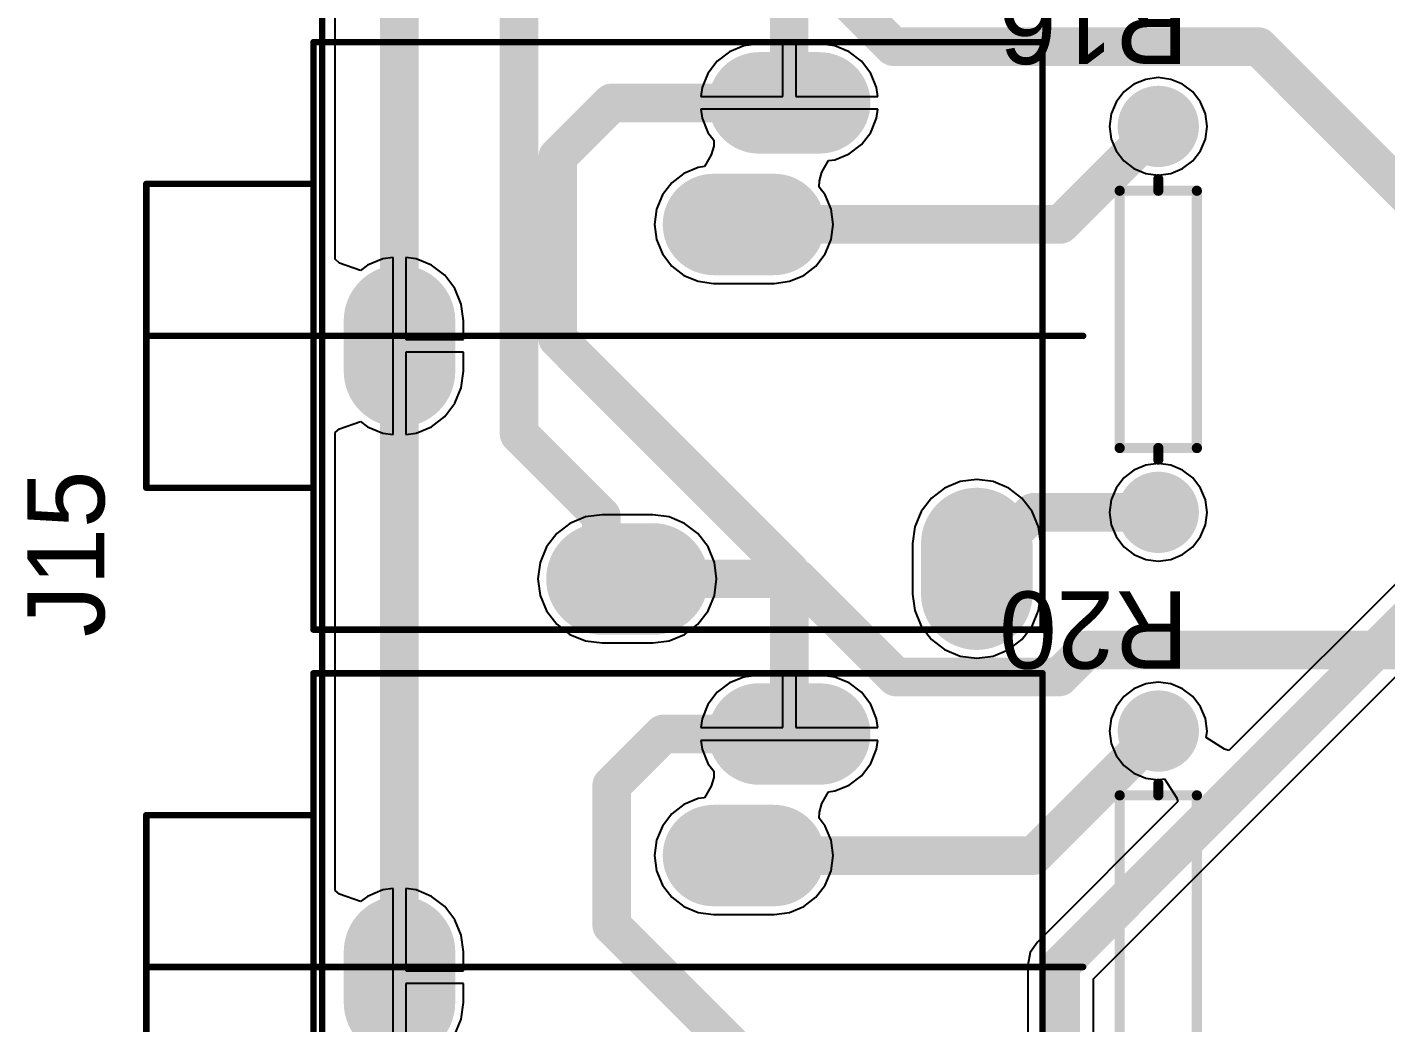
# Model space of a CAD drawing. Header units: millimetres. Extents: x 2.82 to 7.12, y 0.77 to 5.15.
# Drawn here: x 2.826 to 3.882, y 3.668 to 4.442 of the extents above; entities that cross this region are included whole.
import ezdxf

# ---------------------------------------------------------------- set-up
doc = ezdxf.new("R2010")
doc.units = ezdxf.units.MM
doc.header["$MEASUREMENT"] = 0
for name, color, linetype in [('BottomLayer', 5, 'Continuous'), ('BottomSolder', 6, 'Continuous'), ('Mechanical1', 6, 'Continuous'), ('MultiLayer', 9, 'Continuous'), ('PadHoleLayer', 156, 'Continuous'), ('TopLayer', 1, 'Continuous'), ('TopOverlay', 2, 'Continuous'), ('TopSolder', 216, 'Continuous')]:
    doc.layers.add(name, color=color, linetype=linetype)

# ---------------------------------------------------------------- blocks, each defined once
blk = doc.blocks.new('SJ1_3515_38')
at = {"layer": 'BottomLayer'}
for points, const_width in [([(0.0472, 0.4252), (0.0472, 0.3858)], 0.0787), ([(0.3386, 0.4134), (0.2992, 0.4134)], 0.0787), ([(0.4961, 0.252), (0.4961, 0.2126)], 0.0787), ([(0.252, 0.1378), (0.2047, 0.1378)], 0.0709), ([(0.2165, 0.0433), (0.1693, 0.0433)], 0.0709)]:
    blk.add_lwpolyline(points, dxfattribs=dict(at, const_width=const_width))
for points, const_width in [([(0.0276, 0.4252, 1), (0.0669, 0.4252, 1)], 0.0394), ([(0.2795, 0.4134, 1), (0.3189, 0.4134, 1)], 0.0394), ([(0.3189, 0.4134, 1), (0.3583, 0.4134, 1)], 0.0394), ([(0.0276, 0.3858, 1), (0.0669, 0.3858, 1)], 0.0394), ([(0.4764, 0.252, 1), (0.5157, 0.252, 1)], 0.0394), ([(0.4764, 0.2126, 1), (0.5157, 0.2126, 1)], 0.0394), ([(0.187, 0.1378, 1), (0.2224, 0.1378, 1)], 0.0354), ([(0.2343, 0.1378, 1), (0.2697, 0.1378, 1)], 0.0354), ([(0.1516, 0.0433, 1), (0.187, 0.0433, 1)], 0.0354), ([(0.1988, 0.0433, 1), (0.2343, 0.0433, 1)], 0.0354)]:
    blk.add_lwpolyline(points, format="xyb", close=True, dxfattribs=dict(at, const_width=const_width))
at = {"layer": 'BottomSolder'}
for points, const_width in [([(0.0472, 0.4252), (0.0472, 0.3858)], 0.0867), ([(0.3386, 0.4134), (0.2992, 0.4134)], 0.0867), ([(0.4961, 0.252), (0.4961, 0.2126)], 0.0867), ([(0.252, 0.1378), (0.2047, 0.1378)], 0.0789), ([(0.2165, 0.0433), (0.1693, 0.0433)], 0.0789)]:
    blk.add_lwpolyline(points, dxfattribs=dict(at, const_width=const_width))
for points, const_width in [([(0.0256, 0.4252, 1), (0.0689, 0.4252, 1)], 0.0434), ([(0.2775, 0.4134, 1), (0.3209, 0.4134, 1)], 0.0434), ([(0.3169, 0.4134, 1), (0.3603, 0.4134, 1)], 0.0434), ([(0.0256, 0.3858, 1), (0.0689, 0.3858, 1)], 0.0434), ([(0.4744, 0.252, 1), (0.5177, 0.252, 1)], 0.0434), ([(0.4744, 0.2126, 1), (0.5177, 0.2126, 1)], 0.0434), ([(0.185, 0.1378, 1), (0.2244, 0.1378, 1)], 0.0394), ([(0.2323, 0.1378, 1), (0.2717, 0.1378, 1)], 0.0394), ([(0.1496, 0.0433, 1), (0.189, 0.0433, 1)], 0.0394), ([(0.1968, 0.0433, 1), (0.2363, 0.0433, 1)], 0.0394)]:
    blk.add_lwpolyline(points, format="xyb", close=True, dxfattribs=dict(at, const_width=const_width))
at = {"layer": 'MultiLayer'}
for points, const_width in [([(0.0472, 0.4252), (0.0472, 0.3858)], 0.0787), ([(0.3386, 0.4134), (0.2992, 0.4134)], 0.0787), ([(0.4961, 0.252), (0.4961, 0.2126)], 0.0787), ([(0.252, 0.1378), (0.2047, 0.1378)], 0.0709), ([(0.2165, 0.0433), (0.1693, 0.0433)], 0.0709)]:
    blk.add_lwpolyline(points, dxfattribs=dict(at, const_width=const_width))
for points, const_width in [([(0.0276, 0.4252, 1), (0.0669, 0.4252, 1)], 0.0394), ([(0.2795, 0.4134, 1), (0.3189, 0.4134, 1)], 0.0394), ([(0.3189, 0.4134, 1), (0.3583, 0.4134, 1)], 0.0394), ([(0.0276, 0.3858, 1), (0.0669, 0.3858, 1)], 0.0394), ([(0.4764, 0.252, 1), (0.5157, 0.252, 1)], 0.0394), ([(0.4764, 0.2126, 1), (0.5157, 0.2126, 1)], 0.0394), ([(0.187, 0.1378, 1), (0.2224, 0.1378, 1)], 0.0354), ([(0.2343, 0.1378, 1), (0.2697, 0.1378, 1)], 0.0354), ([(0.1516, 0.0433, 1), (0.187, 0.0433, 1)], 0.0354), ([(0.1988, 0.0433, 1), (0.2343, 0.0433, 1)], 0.0354)]:
    blk.add_lwpolyline(points, format="xyb", close=True, dxfattribs=dict(at, const_width=const_width))
at = {"layer": 'PadHoleLayer'}
for points, const_width in [([(0.0325, 0.4055, 1), (0.062, 0.4055, 1)], 0.0295), ([(0.3041, 0.4134, 1), (0.3337, 0.4134, 1)], 0.0295), ([(0.4813, 0.2323, 1), (0.5108, 0.2323, 1)], 0.0295), ([(0.2146, 0.1378, 1), (0.2421, 0.1378, 1)], 0.0276), ([(0.1791, 0.0433, 1), (0.2067, 0.0433, 1)], 0.0276)]:
    blk.add_lwpolyline(points, format="xyb", close=True, dxfattribs=dict(at, const_width=const_width))
at = {"layer": 'TopLayer'}
for points, const_width in [([(0.0472, 0.4252), (0.0472, 0.3858)], 0.0787), ([(0.3386, 0.4134), (0.2992, 0.4134)], 0.0787), ([(0.4961, 0.252), (0.4961, 0.2126)], 0.0787), ([(0.252, 0.1378), (0.2047, 0.1378)], 0.0709), ([(0.2165, 0.0433), (0.1693, 0.0433)], 0.0709)]:
    blk.add_lwpolyline(points, dxfattribs=dict(at, const_width=const_width))
for points, const_width in [([(0.0276, 0.4252, 1), (0.0669, 0.4252, 1)], 0.0394), ([(0.2795, 0.4134, 1), (0.3189, 0.4134, 1)], 0.0394), ([(0.3189, 0.4134, 1), (0.3583, 0.4134, 1)], 0.0394), ([(0.0276, 0.3858, 1), (0.0669, 0.3858, 1)], 0.0394), ([(0.4764, 0.252, 1), (0.5157, 0.252, 1)], 0.0394), ([(0.4764, 0.2126, 1), (0.5157, 0.2126, 1)], 0.0394), ([(0.187, 0.1378, 1), (0.2224, 0.1378, 1)], 0.0354), ([(0.2343, 0.1378, 1), (0.2697, 0.1378, 1)], 0.0354), ([(0.1516, 0.0433, 1), (0.187, 0.0433, 1)], 0.0354), ([(0.1988, 0.0433, 1), (0.2343, 0.0433, 1)], 0.0354)]:
    blk.add_lwpolyline(points, format="xyb", close=True, dxfattribs=dict(at, const_width=const_width))
at = {"layer": 'TopOverlay', "const_width": 0.005}
for points in [[(-0.0039, 0.4528), (-0.0039, -0.0039)], [(0.563, 0.4528), (-0.0039, 0.4528)], [(0.563, 0.4528), (0.563, -0.0039)], [(0.6929, 0.3425), (0.563, 0.3425)], [(0.6929, 0.3425), (0.6929, 0.1063)], [(0.6929, 0.2244), (-0.0354, 0.2244)], [(0.6929, 0.1063), (0.563, 0.1063)], [(0.563, -0.0039), (-0.0039, -0.0039)]]:
    blk.add_lwpolyline(points, dxfattribs=at)
at = {"layer": 'TopOverlay', "const_width": 0.0025}
for points in [[(-0.0052, 0.4528, 1), (-0.0027, 0.4528, 1)], [(-0.0052, 0.4528, 1), (-0.0027, 0.4528, 1)], [(0.5617, 0.4528, 1), (0.5642, 0.4528, 1)], [(0.5617, 0.4528, 1), (0.5642, 0.4528, 1)], [(0.5617, 0.3425, 1), (0.5642, 0.3425, 1)], [(0.6917, 0.3425, 1), (0.6942, 0.3425, 1)], [(0.6917, 0.3425, 1), (0.6942, 0.3425, 1)], [(-0.0367, 0.2244, 1), (-0.0342, 0.2244, 1)], [(0.6917, 0.2244, 1), (0.6942, 0.2244, 1)], [(0.5617, 0.1063, 1), (0.5642, 0.1063, 1)], [(0.6917, 0.1063, 1), (0.6942, 0.1063, 1)], [(0.6917, 0.1063, 1), (0.6942, 0.1063, 1)], [(-0.0052, -0.0039, 1), (-0.0027, -0.0039, 1)], [(-0.0052, -0.0039, 1), (-0.0027, -0.0039, 1)], [(0.5617, -0.0039, 1), (0.5642, -0.0039, 1)], [(0.5617, -0.0039, 1), (0.5642, -0.0039, 1)]]:
    blk.add_lwpolyline(points, format="xyb", close=True, dxfattribs=at)
at = {"layer": 'TopSolder'}
for points, const_width in [([(0.0472, 0.4252), (0.0472, 0.3858)], 0.0867), ([(0.3386, 0.4134), (0.2992, 0.4134)], 0.0867), ([(0.4961, 0.252), (0.4961, 0.2126)], 0.0867), ([(0.252, 0.1378), (0.2047, 0.1378)], 0.0789), ([(0.2165, 0.0433), (0.1693, 0.0433)], 0.0789)]:
    blk.add_lwpolyline(points, dxfattribs=dict(at, const_width=const_width))
for points, const_width in [([(0.0256, 0.4252, 1), (0.0689, 0.4252, 1)], 0.0434), ([(0.2775, 0.4134, 1), (0.3209, 0.4134, 1)], 0.0434), ([(0.3169, 0.4134, 1), (0.3603, 0.4134, 1)], 0.0434), ([(0.0256, 0.3858, 1), (0.0689, 0.3858, 1)], 0.0434), ([(0.4744, 0.252, 1), (0.5177, 0.252, 1)], 0.0434), ([(0.4744, 0.2126, 1), (0.5177, 0.2126, 1)], 0.0434), ([(0.185, 0.1378, 1), (0.2244, 0.1378, 1)], 0.0394), ([(0.2323, 0.1378, 1), (0.2717, 0.1378, 1)], 0.0394), ([(0.1496, 0.0433, 1), (0.189, 0.0433, 1)], 0.0394), ([(0.1968, 0.0433, 1), (0.2363, 0.0433, 1)], 0.0394)]:
    blk.add_lwpolyline(points, format="xyb", close=True, dxfattribs=dict(at, const_width=const_width))
blk = doc.blocks.new('SJ1_3515_39')
at = {"layer": 'BottomLayer'}
for points, const_width in [([(0.0472, 0.4252), (0.0472, 0.3858)], 0.0787), ([(0.3386, 0.4134), (0.2992, 0.4134)], 0.0787), ([(0.4961, 0.252), (0.4961, 0.2126)], 0.0787), ([(0.252, 0.1378), (0.2047, 0.1378)], 0.0709), ([(0.2165, 0.0433), (0.1693, 0.0433)], 0.0709)]:
    blk.add_lwpolyline(points, dxfattribs=dict(at, const_width=const_width))
for points, const_width in [([(0.0276, 0.4252, 1), (0.0669, 0.4252, 1)], 0.0394), ([(0.2795, 0.4134, 1), (0.3189, 0.4134, 1)], 0.0394), ([(0.3189, 0.4134, 1), (0.3583, 0.4134, 1)], 0.0394), ([(0.0276, 0.3858, 1), (0.0669, 0.3858, 1)], 0.0394), ([(0.4764, 0.252, 1), (0.5157, 0.252, 1)], 0.0394), ([(0.4764, 0.2126, 1), (0.5157, 0.2126, 1)], 0.0394), ([(0.187, 0.1378, 1), (0.2224, 0.1378, 1)], 0.0354), ([(0.2343, 0.1378, 1), (0.2697, 0.1378, 1)], 0.0354), ([(0.1516, 0.0433, 1), (0.187, 0.0433, 1)], 0.0354), ([(0.1988, 0.0433, 1), (0.2343, 0.0433, 1)], 0.0354)]:
    blk.add_lwpolyline(points, format="xyb", close=True, dxfattribs=dict(at, const_width=const_width))
at = {"layer": 'BottomSolder'}
for points, const_width in [([(0.0472, 0.4252), (0.0472, 0.3858)], 0.0867), ([(0.3386, 0.4134), (0.2992, 0.4134)], 0.0867), ([(0.4961, 0.252), (0.4961, 0.2126)], 0.0867), ([(0.252, 0.1378), (0.2047, 0.1378)], 0.0789), ([(0.2165, 0.0433), (0.1693, 0.0433)], 0.0789)]:
    blk.add_lwpolyline(points, dxfattribs=dict(at, const_width=const_width))
for points, const_width in [([(0.0256, 0.4252, 1), (0.0689, 0.4252, 1)], 0.0434), ([(0.2775, 0.4134, 1), (0.3209, 0.4134, 1)], 0.0434), ([(0.3169, 0.4134, 1), (0.3603, 0.4134, 1)], 0.0434), ([(0.0256, 0.3858, 1), (0.0689, 0.3858, 1)], 0.0434), ([(0.4744, 0.252, 1), (0.5177, 0.252, 1)], 0.0434), ([(0.4744, 0.2126, 1), (0.5177, 0.2126, 1)], 0.0434), ([(0.185, 0.1378, 1), (0.2244, 0.1378, 1)], 0.0394), ([(0.2323, 0.1378, 1), (0.2717, 0.1378, 1)], 0.0394), ([(0.1496, 0.0433, 1), (0.189, 0.0433, 1)], 0.0394), ([(0.1968, 0.0433, 1), (0.2363, 0.0433, 1)], 0.0394)]:
    blk.add_lwpolyline(points, format="xyb", close=True, dxfattribs=dict(at, const_width=const_width))
at = {"layer": 'MultiLayer'}
for points, const_width in [([(0.0472, 0.4252), (0.0472, 0.3858)], 0.0787), ([(0.3386, 0.4134), (0.2992, 0.4134)], 0.0787), ([(0.4961, 0.252), (0.4961, 0.2126)], 0.0787), ([(0.252, 0.1378), (0.2047, 0.1378)], 0.0709), ([(0.2165, 0.0433), (0.1693, 0.0433)], 0.0709)]:
    blk.add_lwpolyline(points, dxfattribs=dict(at, const_width=const_width))
for points, const_width in [([(0.0276, 0.4252, 1), (0.0669, 0.4252, 1)], 0.0394), ([(0.2795, 0.4134, 1), (0.3189, 0.4134, 1)], 0.0394), ([(0.3189, 0.4134, 1), (0.3583, 0.4134, 1)], 0.0394), ([(0.0276, 0.3858, 1), (0.0669, 0.3858, 1)], 0.0394), ([(0.4764, 0.252, 1), (0.5157, 0.252, 1)], 0.0394), ([(0.4764, 0.2126, 1), (0.5157, 0.2126, 1)], 0.0394), ([(0.187, 0.1378, 1), (0.2224, 0.1378, 1)], 0.0354), ([(0.2343, 0.1378, 1), (0.2697, 0.1378, 1)], 0.0354), ([(0.1516, 0.0433, 1), (0.187, 0.0433, 1)], 0.0354), ([(0.1988, 0.0433, 1), (0.2343, 0.0433, 1)], 0.0354)]:
    blk.add_lwpolyline(points, format="xyb", close=True, dxfattribs=dict(at, const_width=const_width))
at = {"layer": 'PadHoleLayer'}
for points, const_width in [([(0.0325, 0.4055, 1), (0.062, 0.4055, 1)], 0.0295), ([(0.3041, 0.4134, 1), (0.3337, 0.4134, 1)], 0.0295), ([(0.4813, 0.2323, 1), (0.5108, 0.2323, 1)], 0.0295), ([(0.2146, 0.1378, 1), (0.2421, 0.1378, 1)], 0.0276), ([(0.1791, 0.0433, 1), (0.2067, 0.0433, 1)], 0.0276)]:
    blk.add_lwpolyline(points, format="xyb", close=True, dxfattribs=dict(at, const_width=const_width))
at = {"layer": 'TopLayer'}
for points, const_width in [([(0.0472, 0.4252), (0.0472, 0.3858)], 0.0787), ([(0.3386, 0.4134), (0.2992, 0.4134)], 0.0787), ([(0.4961, 0.252), (0.4961, 0.2126)], 0.0787), ([(0.252, 0.1378), (0.2047, 0.1378)], 0.0709), ([(0.2165, 0.0433), (0.1693, 0.0433)], 0.0709)]:
    blk.add_lwpolyline(points, dxfattribs=dict(at, const_width=const_width))
for points, const_width in [([(0.0276, 0.4252, 1), (0.0669, 0.4252, 1)], 0.0394), ([(0.2795, 0.4134, 1), (0.3189, 0.4134, 1)], 0.0394), ([(0.3189, 0.4134, 1), (0.3583, 0.4134, 1)], 0.0394), ([(0.0276, 0.3858, 1), (0.0669, 0.3858, 1)], 0.0394), ([(0.4764, 0.252, 1), (0.5157, 0.252, 1)], 0.0394), ([(0.4764, 0.2126, 1), (0.5157, 0.2126, 1)], 0.0394), ([(0.187, 0.1378, 1), (0.2224, 0.1378, 1)], 0.0354), ([(0.2343, 0.1378, 1), (0.2697, 0.1378, 1)], 0.0354), ([(0.1516, 0.0433, 1), (0.187, 0.0433, 1)], 0.0354), ([(0.1988, 0.0433, 1), (0.2343, 0.0433, 1)], 0.0354)]:
    blk.add_lwpolyline(points, format="xyb", close=True, dxfattribs=dict(at, const_width=const_width))
at = {"layer": 'TopOverlay', "const_width": 0.005}
for points in [[(-0.0039, 0.4528), (-0.0039, -0.0039)], [(0.563, 0.4528), (-0.0039, 0.4528)], [(0.563, 0.4528), (0.563, -0.0039)], [(0.6929, 0.3425), (0.563, 0.3425)], [(0.6929, 0.3425), (0.6929, 0.1063)], [(0.6929, 0.2244), (-0.0354, 0.2244)], [(0.6929, 0.1063), (0.563, 0.1063)], [(0.563, -0.0039), (-0.0039, -0.0039)]]:
    blk.add_lwpolyline(points, dxfattribs=at)
at = {"layer": 'TopOverlay', "const_width": 0.0025}
for points in [[(-0.0052, 0.4528, 1), (-0.0027, 0.4528, 1)], [(-0.0052, 0.4528, 1), (-0.0027, 0.4528, 1)], [(0.5617, 0.4528, 1), (0.5642, 0.4528, 1)], [(0.5617, 0.4528, 1), (0.5642, 0.4528, 1)], [(0.5617, 0.3425, 1), (0.5642, 0.3425, 1)], [(0.6917, 0.3425, 1), (0.6942, 0.3425, 1)], [(0.6917, 0.3425, 1), (0.6942, 0.3425, 1)], [(-0.0367, 0.2244, 1), (-0.0342, 0.2244, 1)], [(0.6917, 0.2244, 1), (0.6942, 0.2244, 1)], [(0.5617, 0.1063, 1), (0.5642, 0.1063, 1)], [(0.6917, 0.1063, 1), (0.6942, 0.1063, 1)], [(0.6917, 0.1063, 1), (0.6942, 0.1063, 1)], [(-0.0052, -0.0039, 1), (-0.0027, -0.0039, 1)], [(-0.0052, -0.0039, 1), (-0.0027, -0.0039, 1)], [(0.5617, -0.0039, 1), (0.5642, -0.0039, 1)], [(0.5617, -0.0039, 1), (0.5642, -0.0039, 1)]]:
    blk.add_lwpolyline(points, format="xyb", close=True, dxfattribs=at)
at = {"layer": 'TopSolder'}
for points, const_width in [([(0.0472, 0.4252), (0.0472, 0.3858)], 0.0867), ([(0.3386, 0.4134), (0.2992, 0.4134)], 0.0867), ([(0.4961, 0.252), (0.4961, 0.2126)], 0.0867), ([(0.252, 0.1378), (0.2047, 0.1378)], 0.0789), ([(0.2165, 0.0433), (0.1693, 0.0433)], 0.0789)]:
    blk.add_lwpolyline(points, dxfattribs=dict(at, const_width=const_width))
for points, const_width in [([(0.0256, 0.4252, 1), (0.0689, 0.4252, 1)], 0.0434), ([(0.2775, 0.4134, 1), (0.3209, 0.4134, 1)], 0.0434), ([(0.3169, 0.4134, 1), (0.3603, 0.4134, 1)], 0.0434), ([(0.0256, 0.3858, 1), (0.0689, 0.3858, 1)], 0.0434), ([(0.4744, 0.252, 1), (0.5177, 0.252, 1)], 0.0434), ([(0.4744, 0.2126, 1), (0.5177, 0.2126, 1)], 0.0434), ([(0.185, 0.1378, 1), (0.2244, 0.1378, 1)], 0.0394), ([(0.2323, 0.1378, 1), (0.2717, 0.1378, 1)], 0.0394), ([(0.1496, 0.0433, 1), (0.189, 0.0433, 1)], 0.0394), ([(0.1968, 0.0433, 1), (0.2363, 0.0433, 1)], 0.0394)]:
    blk.add_lwpolyline(points, format="xyb", close=True, dxfattribs=dict(at, const_width=const_width))
blk = doc.blocks.new('AXIAL_0_3_55')
at = {"layer": 'BottomLayer', "const_width": 0.0276}
for points in [[(-0.1638, 0, 1), (-0.1362, 0, 1)], [(0.1362, 0, 1), (0.1638, 0, 1)]]:
    blk.add_lwpolyline(points, format="xyb", close=True, dxfattribs=at)
at = {"layer": 'BottomSolder', "const_width": 0.0316}
for points in [[(-0.1658, 0, 1), (-0.1342, 0, 1)], [(0.1342, 0, 1), (0.1658, 0, 1)]]:
    blk.add_lwpolyline(points, format="xyb", close=True, dxfattribs=at)
at = {"layer": 'MultiLayer', "const_width": 0.0276}
for points in [[(-0.1638, 0, 1), (-0.1362, 0, 1)], [(0.1362, 0, 1), (0.1638, 0, 1)]]:
    blk.add_lwpolyline(points, format="xyb", close=True, dxfattribs=at)
at = {"layer": 'PadHoleLayer', "const_width": 0.0167}
for points in [[(-0.1584, 0, 1), (-0.1416, 0, 1)], [(0.1416, 0, 1), (0.1584, 0, 1)]]:
    blk.add_lwpolyline(points, format="xyb", close=True, dxfattribs=at)
at = {"layer": 'TopLayer', "const_width": 0.0276}
for points in [[(-0.1638, 0, 1), (-0.1362, 0, 1)], [(0.1362, 0, 1), (0.1638, 0, 1)]]:
    blk.add_lwpolyline(points, format="xyb", close=True, dxfattribs=at)
at = {"layer": 'TopOverlay', "const_width": 0.00787}
for points in [[(0.1, 0.03), (-0.1, 0.03)], [(-0.1, -0.03), (-0.1, 0.03)], [(0.1, 0), (0.1, 0.03)], [(-0.1, 0), (-0.109, 0)], [(0.1, -0.03), (0.1, 0)], [(0.109, 0), (0.1, 0)], [(0.1, -0.03), (-0.1, -0.03)]]:
    blk.add_lwpolyline(points, dxfattribs=at)
at = {"layer": 'TopOverlay', "const_width": 0.00394}
for points in [[(-0.102, 0.03, 1), (-0.098, 0.03, 1)], [(-0.102, 0.03, 1), (-0.098, 0.03, 1)], [(0.098, 0.03, 1), (0.102, 0.03, 1)], [(0.098, 0.03, 1), (0.102, 0.03, 1)], [(-0.111, 0, 1), (-0.107, 0, 1)], [(-0.102, 0, 1), (-0.098, 0, 1)], [(0.098, 0, 1), (0.102, 0, 1)], [(0.098, 0, 1), (0.102, 0, 1)], [(0.098, 0, 1), (0.102, 0, 1)], [(0.107, 0, 1), (0.111, 0, 1)], [(-0.102, -0.03, 1), (-0.098, -0.03, 1)], [(-0.102, -0.03, 1), (-0.098, -0.03, 1)], [(0.098, -0.03, 1), (0.102, -0.03, 1)], [(0.098, -0.03, 1), (0.102, -0.03, 1)]]:
    blk.add_lwpolyline(points, format="xyb", close=True, dxfattribs=at)
at = {"layer": 'TopSolder', "const_width": 0.0316}
for points in [[(-0.1658, 0, 1), (-0.1342, 0, 1)], [(0.1342, 0, 1), (0.1658, 0, 1)]]:
    blk.add_lwpolyline(points, format="xyb", close=True, dxfattribs=at)
blk = doc.blocks.new('AXIAL_0_3_56')
at = {"layer": 'BottomLayer', "const_width": 0.0276}
for points in [[(-0.1638, 0, 1), (-0.1362, 0, 1)], [(0.1362, 0, 1), (0.1638, 0, 1)]]:
    blk.add_lwpolyline(points, format="xyb", close=True, dxfattribs=at)
at = {"layer": 'BottomSolder', "const_width": 0.0316}
for points in [[(-0.1658, 0, 1), (-0.1342, 0, 1)], [(0.1342, 0, 1), (0.1658, 0, 1)]]:
    blk.add_lwpolyline(points, format="xyb", close=True, dxfattribs=at)
at = {"layer": 'MultiLayer', "const_width": 0.0276}
for points in [[(-0.1638, 0, 1), (-0.1362, 0, 1)], [(0.1362, 0, 1), (0.1638, 0, 1)]]:
    blk.add_lwpolyline(points, format="xyb", close=True, dxfattribs=at)
at = {"layer": 'PadHoleLayer', "const_width": 0.0167}
for points in [[(-0.1584, 0, 1), (-0.1416, 0, 1)], [(0.1416, 0, 1), (0.1584, 0, 1)]]:
    blk.add_lwpolyline(points, format="xyb", close=True, dxfattribs=at)
at = {"layer": 'TopLayer', "const_width": 0.0276}
for points in [[(-0.1638, 0, 1), (-0.1362, 0, 1)], [(0.1362, 0, 1), (0.1638, 0, 1)]]:
    blk.add_lwpolyline(points, format="xyb", close=True, dxfattribs=at)
at = {"layer": 'TopOverlay', "const_width": 0.00787}
for points in [[(0.1, 0.03), (-0.1, 0.03)], [(-0.1, -0.03), (-0.1, 0.03)], [(0.1, 0), (0.1, 0.03)], [(-0.1, 0), (-0.109, 0)], [(0.1, -0.03), (0.1, 0)], [(0.109, 0), (0.1, 0)], [(0.1, -0.03), (-0.1, -0.03)]]:
    blk.add_lwpolyline(points, dxfattribs=at)
at = {"layer": 'TopOverlay', "const_width": 0.00394}
for points in [[(-0.102, 0.03, 1), (-0.098, 0.03, 1)], [(-0.102, 0.03, 1), (-0.098, 0.03, 1)], [(0.098, 0.03, 1), (0.102, 0.03, 1)], [(0.098, 0.03, 1), (0.102, 0.03, 1)], [(-0.111, 0, 1), (-0.107, 0, 1)], [(-0.102, 0, 1), (-0.098, 0, 1)], [(0.098, 0, 1), (0.102, 0, 1)], [(0.098, 0, 1), (0.102, 0, 1)], [(0.098, 0, 1), (0.102, 0, 1)], [(0.107, 0, 1), (0.111, 0, 1)], [(-0.102, -0.03, 1), (-0.098, -0.03, 1)], [(-0.102, -0.03, 1), (-0.098, -0.03, 1)], [(0.098, -0.03, 1), (0.102, -0.03, 1)], [(0.098, -0.03, 1), (0.102, -0.03, 1)]]:
    blk.add_lwpolyline(points, format="xyb", close=True, dxfattribs=at)
at = {"layer": 'TopSolder', "const_width": 0.0316}
for points in [[(-0.1658, 0, 1), (-0.1342, 0, 1)], [(0.1342, 0, 1), (0.1658, 0, 1)]]:
    blk.add_lwpolyline(points, format="xyb", close=True, dxfattribs=at)

msp = doc.modelspace()

# ---------------------------------------------------------------- linework, layer by layer
at = {"layer": 'BottomLayer', "const_width": 0.03}
for points in [[(3.208, 4.126), (3.208, 4.559)], [(3.4221, 4.5039), (3.499, 4.427)], [(3.499, 4.427), (3.783, 4.427)], [(3.783, 4.427), (4.175, 4.035)], [(3.6288, 4.2888), (3.705, 4.365)], [(3.3827, 4.2888), (3.6288, 4.2888)], [(3.208, 4.126), (3.272, 4.062)], [(3.5638, 4.0211), (3.6077, 4.065)], [(3.6077, 4.065), (3.705, 4.065)], [(3.272, 4.0133), (3.272, 4.062)], [(3.272, 4.0133), (3.2922, 4.0133)], [(3.2922, 4.0133), (3.4247, 4.0133)], [(3.4247, 4.0133), (3.501, 3.937)], [(3.628, 3.937), (3.649, 3.958)], [(3.649, 3.958), (4.232, 3.958)], [(3.501, 3.937), (3.628, 3.937)], [(3.6082, 3.7982), (3.705, 3.895)], [(3.3827, 3.7982), (3.6082, 3.7982)]]:
    msp.add_lwpolyline(points, dxfattribs=at)
at = {"layer": 'BottomLayer', "const_width": 0.015}
for points in [[(3.4915, 4.427, 1), (3.5065, 4.427, 1)], [(3.4915, 4.427, 1), (3.5065, 4.427, 1)], [(3.7755, 4.427, 1), (3.7905, 4.427, 1)], [(3.7755, 4.427, 1), (3.7905, 4.427, 1)], [(3.6975, 4.365, 1), (3.7125, 4.365, 1)], [(3.3752, 4.2888, 1), (3.3902, 4.2888, 1)], [(3.6213, 4.2888, 1), (3.6363, 4.2888, 1)], [(3.6213, 4.2888, 1), (3.6363, 4.2888, 1)], [(3.2005, 4.126, 1), (3.2155, 4.126, 1)], [(3.2005, 4.126, 1), (3.2155, 4.126, 1)], [(3.6002, 4.065, 1), (3.6152, 4.065, 1)], [(3.6002, 4.065, 1), (3.6152, 4.065, 1)], [(3.6975, 4.065, 1), (3.7125, 4.065, 1)], [(3.2645, 4.062, 1), (3.2795, 4.062, 1)], [(3.2645, 4.062, 1), (3.2795, 4.062, 1)], [(3.5563, 4.0211, 1), (3.5713, 4.0211, 1)], [(3.2645, 4.0133, 1), (3.2795, 4.0133, 1)], [(3.2645, 4.0133, 1), (3.2795, 4.0133, 1)], [(3.2847, 4.0133, 1), (3.2997, 4.0133, 1)], [(3.2847, 4.0133, 1), (3.2997, 4.0133, 1)], [(3.4172, 4.0133, 1), (3.4322, 4.0133, 1)], [(3.4172, 4.0133, 1), (3.4322, 4.0133, 1)], [(3.6415, 3.958, 1), (3.6565, 3.958, 1)], [(3.6415, 3.958, 1), (3.6565, 3.958, 1)], [(3.4935, 3.937, 1), (3.5085, 3.937, 1)], [(3.4935, 3.937, 1), (3.5085, 3.937, 1)], [(3.6205, 3.937, 1), (3.6355, 3.937, 1)], [(3.6205, 3.937, 1), (3.6355, 3.937, 1)], [(3.6975, 3.895, 1), (3.7125, 3.895, 1)], [(3.3752, 3.7982, 1), (3.3902, 3.7982, 1)], [(3.6007, 3.7982, 1), (3.6157, 3.7982, 1)], [(3.6007, 3.7982, 1), (3.6157, 3.7982, 1)]]:
    msp.add_lwpolyline(points, format="xyb", close=True, dxfattribs=at)
at = {"layer": 'Mechanical1', "const_width": 0.005}
msp.add_lwpolyline([(3.055, 0.995), (3.055, 4.945)], dxfattribs=at)
at = {"layer": 'TopLayer'}
for p, q in [((3.065, 4.2617), (3.065, 4.6176)), ((3.3827, 4.4276), (3.3716, 4.423)), ((3.3945, 4.4292), (3.3827, 4.4276)), ((3.4131, 4.4292), (3.3945, 4.4292)), ((3.4131, 4.3883), (3.4131, 4.4292)), ((3.4418, 4.4292), (3.4232, 4.4292)), ((3.4232, 4.4292), (3.4232, 4.3883)), ((3.4536, 4.4276), (3.4418, 4.4292)), ((3.4647, 4.423), (3.4536, 4.4276)), ((3.3621, 4.4157), (3.3548, 4.4062)), ((3.3716, 4.423), (3.3621, 4.4157)), ((3.4742, 4.4157), (3.4647, 4.423)), ((3.4815, 4.4062), (3.4742, 4.4157)), ((3.3548, 4.4062), (3.3503, 4.3952)), ((3.486, 4.3952), (3.4815, 4.4062)), ((3.3503, 4.3952), (3.3494, 4.3883)), ((3.4869, 4.3883), (3.486, 4.3952)), ((3.6861, 4.3978), (3.6782, 4.3918)), ((3.6952, 4.4016), (3.6861, 4.3978)), ((3.705, 4.4029), (3.6952, 4.4016)), ((3.7148, 4.4016), (3.705, 4.4029)), ((3.7239, 4.3978), (3.7148, 4.4016)), ((3.7318, 4.3918), (3.7239, 4.3978)), ((3.3494, 4.3883), (3.4131, 4.3883)), ((3.4232, 4.3883), (3.4869, 4.3883)), ((3.6722, 4.3839), (3.6684, 4.3748)), ((3.6782, 4.3918), (3.6722, 4.3839)), ((3.7378, 4.3839), (3.7318, 4.3918)), ((3.7416, 4.3748), (3.7378, 4.3839)), ((3.4181, 4.3783), (3.3494, 4.3783)), ((3.3494, 4.3783), (3.3503, 4.3715)), ((3.4869, 4.3783), (3.4181, 4.3783)), ((3.486, 4.3715), (3.4869, 4.3783)), ((3.6684, 4.3748), (3.6671, 4.365)), ((3.7429, 4.365), (3.7416, 4.3748)), ((3.3503, 4.3715), (3.3548, 4.3604)), ((3.4815, 4.3604), (3.486, 4.3715)), ((3.6671, 4.365), (3.6684, 4.3552)), ((3.7416, 4.3552), (3.7429, 4.365)), ((3.3548, 4.3604), (3.3595, 4.3544)), ((3.3595, 4.3544), (3.3594, 4.3496)), ((3.4742, 4.3509), (3.4815, 4.3604)), ((3.6684, 4.3552), (3.6722, 4.3461)), ((3.7378, 4.3461), (3.7416, 4.3552)), ((3.3574, 4.3428), (3.3522, 4.3338)), ((3.3594, 4.3496), (3.3574, 4.3428)), ((3.4536, 4.3391), (3.4647, 4.3436)), ((3.4647, 4.3436), (3.4742, 4.3509)), ((3.6722, 4.3461), (3.6782, 4.3382)), ((3.7318, 4.3382), (3.7378, 4.3461)), ((3.3472, 4.3331), (3.3362, 4.3285)), ((3.3522, 4.3338), (3.3472, 4.3331)), ((3.4435, 4.3294), (3.4487, 4.3384)), ((3.4487, 4.3384), (3.4536, 4.3391)), ((3.6782, 4.3382), (3.6861, 4.3322)), ((3.6861, 4.3322), (3.6952, 4.3284)), ((3.7148, 4.3284), (3.7239, 4.3322)), ((3.7239, 4.3322), (3.7318, 4.3382)), ((3.3267, 4.3212), (3.3194, 4.3118)), ((3.3362, 4.3285), (3.3267, 4.3212)), ((3.4414, 4.3178), (3.4415, 4.3226)), ((3.4415, 4.3226), (3.4435, 4.3294)), ((3.6952, 4.3284), (3.705, 4.3271)), ((3.705, 4.3271), (3.7148, 4.3284)), ((3.3194, 4.3118), (3.3148, 4.3007)), ((3.446, 4.3118), (3.4414, 4.3178)), ((3.4506, 4.3007), (3.446, 4.3118)), ((3.3148, 4.3007), (3.3133, 4.2888)), ((3.4522, 4.2888), (3.4506, 4.3007)), ((3.3133, 4.2888), (3.3148, 4.277)), ((3.4506, 4.277), (3.4522, 4.2888)), ((3.3148, 4.277), (3.3194, 4.2659)), ((3.446, 4.2659), (3.4506, 4.277)), ((3.0685, 4.2588), (3.065, 4.2617)), ((3.0847, 4.253), (3.0685, 4.2588)), ((3.0901, 4.2572), (3.0847, 4.253)), ((3.1021, 4.2621), (3.0901, 4.2572)), ((3.11, 4.2632), (3.1021, 4.2621)), ((3.11, 4.1944), (3.11, 4.2632)), ((3.1279, 4.2621), (3.12, 4.2632)), ((3.12, 4.2632), (3.12, 4.1994)), ((3.1399, 4.2572), (3.1279, 4.2621)), ((3.1502, 4.2493), (3.1399, 4.2572)), ((3.3194, 4.2659), (3.3267, 4.2564)), ((3.4387, 4.2564), (3.446, 4.2659)), ((3.1581, 4.2389), (3.1502, 4.2493)), ((3.3267, 4.2564), (3.3362, 4.2492)), ((3.3362, 4.2492), (3.3472, 4.2446)), ((3.4182, 4.2446), (3.4293, 4.2492)), ((3.4293, 4.2492), (3.4387, 4.2564)), ((3.1631, 4.2269), (3.1581, 4.2389)), ((3.3472, 4.2446), (3.3591, 4.243)), ((3.3591, 4.243), (3.4063, 4.243)), ((3.4063, 4.243), (3.4182, 4.2446)), ((3.1648, 4.214), (3.1631, 4.2269)), ((3.1648, 4.1994), (3.1648, 4.214)), ((3.11, 4.1255), (3.11, 4.1944)), ((3.12, 4.1994), (3.1648, 4.1994)), ((3.1648, 4.1894), (3.12, 4.1894)), ((3.12, 4.1894), (3.12, 4.1255)), ((3.1648, 4.1747), (3.1648, 4.1894)), ((3.1631, 4.1618), (3.1648, 4.1747)), ((3.1581, 4.1498), (3.1631, 4.1618)), ((3.1502, 4.1395), (3.1581, 4.1498)), ((3.0685, 4.1299), (3.0847, 4.1357)), ((3.0847, 4.1357), (3.0901, 4.1315)), ((3.0901, 4.1315), (3.1021, 4.1266)), ((3.1279, 4.1266), (3.1399, 4.1315)), ((3.1399, 4.1315), (3.1502, 4.1395)), ((4.018, 4.138), (3.7598, 3.8798)), ((3.065, 4.127), (3.0685, 4.1299)), ((3.065, 3.7711), (3.065, 4.127)), ((3.1021, 4.1266), (3.11, 4.1255)), ((3.12, 4.1255), (3.1279, 4.1266)), ((3.6952, 4.1016), (3.6861, 4.0978)), ((3.705, 4.1029), (3.6952, 4.1016)), ((3.7148, 4.1016), (3.705, 4.1029)), ((3.7239, 4.0978), (3.7148, 4.1016)), ((3.5509, 4.0889), (3.5389, 4.0839)), ((3.5638, 4.0906), (3.5509, 4.0889)), ((3.5767, 4.0889), (3.5638, 4.0906)), ((3.5887, 4.0839), (3.5767, 4.0889)), ((3.6545, 3.7024), (4.0466, 4.0945)), ((3.6782, 4.0918), (3.6722, 4.0839)), ((3.6861, 4.0978), (3.6782, 4.0918)), ((3.7318, 4.0918), (3.7239, 4.0978)), ((3.7378, 4.0839), (3.7318, 4.0918)), ((3.5389, 4.0839), (3.5286, 4.076)), ((3.599, 4.076), (3.5887, 4.0839)), ((3.6722, 4.0839), (3.6684, 4.0748)), ((3.7416, 4.0748), (3.7378, 4.0839)), ((3.5286, 4.076), (3.5207, 4.0657)), ((3.6069, 4.0657), (3.599, 4.076)), ((3.6684, 4.0748), (3.6671, 4.065)), ((3.7429, 4.065), (3.7416, 4.0748)), ((3.2476, 4.0564), (3.2373, 4.0485)), ((3.2596, 4.0614), (3.2476, 4.0564)), ((3.2725, 4.0631), (3.2596, 4.0614)), ((3.3119, 4.0631), (3.2725, 4.0631)), ((3.3247, 4.0614), (3.3119, 4.0631)), ((3.3367, 4.0564), (3.3247, 4.0614)), ((3.3471, 4.0485), (3.3367, 4.0564)), ((3.5207, 4.0657), (3.5157, 4.0537)), ((3.6119, 4.0537), (3.6069, 4.0657)), ((3.6671, 4.065), (3.6684, 4.0552)), ((3.7416, 4.0552), (3.7429, 4.065)), ((3.2373, 4.0485), (3.2294, 4.0382)), ((3.355, 4.0382), (3.3471, 4.0485)), ((3.5157, 4.0537), (3.514, 4.0408)), ((3.6136, 4.0408), (3.6119, 4.0537)), ((3.6684, 4.0552), (3.6722, 4.0461)), ((3.6722, 4.0461), (3.6782, 4.0382)), ((3.7318, 4.0382), (3.7378, 4.0461)), ((3.7378, 4.0461), (3.7416, 4.0552)), ((3.2294, 4.0382), (3.2244, 4.0261)), ((3.36, 4.0261), (3.355, 4.0382)), ((3.514, 4.0408), (3.514, 4.0014)), ((3.6136, 4.0014), (3.6136, 4.0408)), ((3.6782, 4.0382), (3.6861, 4.0322)), ((3.7239, 4.0322), (3.7318, 4.0382)), ((3.2244, 4.0261), (3.2227, 4.0133)), ((3.3616, 4.0133), (3.36, 4.0261)), ((3.6861, 4.0322), (3.6952, 4.0284)), ((3.6952, 4.0284), (3.705, 4.0271)), ((3.705, 4.0271), (3.7148, 4.0284)), ((3.7148, 4.0284), (3.7239, 4.0322)), ((3.2227, 4.0133), (3.2244, 4.0004)), ((3.36, 4.0004), (3.3616, 4.0133)), ((3.2244, 4.0004), (3.2294, 3.9884)), ((3.355, 3.9884), (3.36, 4.0004)), ((3.514, 4.0014), (3.5157, 3.9886)), ((3.6119, 3.9886), (3.6136, 4.0014)), ((3.2294, 3.9884), (3.2373, 3.978)), ((3.3471, 3.978), (3.355, 3.9884)), ((3.5157, 3.9886), (3.5207, 3.9765)), ((3.6069, 3.9765), (3.6119, 3.9886)), ((3.2373, 3.978), (3.2476, 3.9701)), ((3.3367, 3.9701), (3.3471, 3.978)), ((3.5207, 3.9765), (3.5286, 3.9662)), ((3.599, 3.9662), (3.6069, 3.9765)), ((3.2476, 3.9701), (3.2596, 3.9652)), ((3.2596, 3.9652), (3.2725, 3.9635)), ((3.2725, 3.9635), (3.3119, 3.9635)), ((3.3119, 3.9635), (3.3247, 3.9652)), ((3.3247, 3.9652), (3.3367, 3.9701)), ((3.5286, 3.9662), (3.5389, 3.9583)), ((3.5887, 3.9583), (3.599, 3.9662)), ((3.5389, 3.9583), (3.5509, 3.9533)), ((3.5509, 3.9533), (3.5638, 3.9516)), ((3.5638, 3.9516), (3.5767, 3.9533)), ((3.5767, 3.9533), (3.5887, 3.9583)), ((3.3716, 3.9324), (3.3621, 3.9251)), ((3.3827, 3.937), (3.3716, 3.9324)), ((3.3945, 3.9385), (3.3827, 3.937)), ((3.4131, 3.9385), (3.3945, 3.9385)), ((3.4131, 3.8977), (3.4131, 3.9385)), ((3.4418, 3.9385), (3.4232, 3.9385)), ((3.4232, 3.9385), (3.4232, 3.8977)), ((3.4536, 3.937), (3.4418, 3.9385)), ((3.4647, 3.9324), (3.4536, 3.937)), ((3.4742, 3.9251), (3.4647, 3.9324)), ((3.6952, 3.9316), (3.6861, 3.9278)), ((3.705, 3.9329), (3.6952, 3.9316)), ((3.7148, 3.9316), (3.705, 3.9329)), ((3.7239, 3.9278), (3.7148, 3.9316)), ((3.3621, 3.9251), (3.3548, 3.9156)), ((3.4815, 3.9156), (3.4742, 3.9251)), ((3.6782, 3.9218), (3.6722, 3.9139)), ((3.6861, 3.9278), (3.6782, 3.9218)), ((3.7318, 3.9218), (3.7239, 3.9278)), ((3.7378, 3.9139), (3.7318, 3.9218)), ((3.3548, 3.9156), (3.3503, 3.9046)), ((3.486, 3.9046), (3.4815, 3.9156)), ((3.6722, 3.9139), (3.6684, 3.9048)), ((3.7416, 3.9048), (3.7378, 3.9139)), ((3.3503, 3.9046), (3.3494, 3.8977)), ((3.4869, 3.8977), (3.486, 3.9046)), ((3.6684, 3.9048), (3.6671, 3.895)), ((3.7429, 3.895), (3.7416, 3.9048)), ((3.3494, 3.8977), (3.4131, 3.8977)), ((3.4181, 3.8877), (3.3494, 3.8877)), ((3.3494, 3.8877), (3.3503, 3.8808)), ((3.4869, 3.8877), (3.4181, 3.8877)), ((3.4232, 3.8977), (3.4869, 3.8977)), ((3.486, 3.8808), (3.4869, 3.8877)), ((3.6671, 3.895), (3.6684, 3.8852)), ((3.7422, 3.8901), (3.7429, 3.895)), ((3.7566, 3.8808), (3.7422, 3.8901)), ((3.3503, 3.8808), (3.3548, 3.8698)), ((3.4815, 3.8698), (3.486, 3.8808)), ((3.6684, 3.8852), (3.6722, 3.8761)), ((3.7598, 3.8798), (3.7566, 3.8808)), ((3.3548, 3.8698), (3.3595, 3.8637)), ((3.4742, 3.8603), (3.4815, 3.8698)), ((3.6722, 3.8761), (3.6782, 3.8682)), ((3.6782, 3.8682), (3.6861, 3.8622)), ((3.3594, 3.859), (3.3574, 3.8522)), ((3.3595, 3.8637), (3.3594, 3.859)), ((3.4647, 3.853), (3.4742, 3.8603)), ((3.6861, 3.8622), (3.6952, 3.8584)), ((3.6952, 3.8584), (3.705, 3.8571)), ((3.705, 3.8571), (3.7099, 3.8578)), ((3.7099, 3.8578), (3.7192, 3.8434)), ((3.3574, 3.8522), (3.3522, 3.8431)), ((3.4435, 3.8387), (3.4487, 3.8478)), ((3.4487, 3.8478), (3.4536, 3.8484)), ((3.4536, 3.8484), (3.4647, 3.853)), ((3.3362, 3.8379), (3.3267, 3.8306)), ((3.3472, 3.8425), (3.3362, 3.8379)), ((3.3522, 3.8431), (3.3472, 3.8425)), ((3.4415, 3.8319), (3.4435, 3.8387)), ((3.7202, 3.8402), (3.611, 3.731)), ((3.7192, 3.8434), (3.7202, 3.8402)), ((3.3267, 3.8306), (3.3194, 3.8211)), ((3.4414, 3.8272), (3.4415, 3.8319)), ((3.446, 3.8211), (3.4414, 3.8272)), ((3.3194, 3.8211), (3.3148, 3.8101)), ((3.4506, 3.8101), (3.446, 3.8211)), ((3.3148, 3.8101), (3.3133, 3.7982)), ((3.4522, 3.7982), (3.4506, 3.8101)), ((3.3133, 3.7982), (3.3148, 3.7863)), ((3.4506, 3.7863), (3.4522, 3.7982)), ((3.3148, 3.7863), (3.3194, 3.7753)), ((3.446, 3.7753), (3.4506, 3.7863)), ((3.1021, 3.7715), (3.0901, 3.7665)), ((3.11, 3.7725), (3.1021, 3.7715)), ((3.11, 3.7037), (3.11, 3.7725)), ((3.1279, 3.7715), (3.12, 3.7725)), ((3.12, 3.7725), (3.12, 3.7087)), ((3.1399, 3.7665), (3.1279, 3.7715)), ((3.3194, 3.7753), (3.3267, 3.7658)), ((3.4387, 3.7658), (3.446, 3.7753)), ((3.0685, 3.7681), (3.065, 3.7711)), ((3.0847, 3.7624), (3.0685, 3.7681)), ((3.0901, 3.7665), (3.0847, 3.7624)), ((3.1502, 3.7586), (3.1399, 3.7665)), ((3.3267, 3.7658), (3.3362, 3.7585)), ((3.4293, 3.7585), (3.4387, 3.7658)), ((3.1581, 3.7483), (3.1502, 3.7586)), ((3.3362, 3.7585), (3.3472, 3.7539)), ((3.3472, 3.7539), (3.3591, 3.7524)), ((3.3591, 3.7524), (3.4063, 3.7524)), ((3.4063, 3.7524), (3.4182, 3.7539)), ((3.4182, 3.7539), (3.4293, 3.7585)), ((3.1631, 3.7363), (3.1581, 3.7483)), ((3.1648, 3.7234), (3.1631, 3.7363)), ((3.611, 3.731), (3.6055, 3.7228)), ((3.1648, 3.7087), (3.1648, 3.7234)), ((3.6055, 3.7228), (3.6035, 3.713)), ((3.12, 3.7087), (3.1648, 3.7087)), ((3.6035, 3.713), (3.6035, 3.6068)), ((3.11, 3.6349), (3.11, 3.7037)), ((3.1648, 3.6987), (3.12, 3.6987)), ((3.12, 3.6987), (3.12, 3.6349)), ((3.1648, 3.684), (3.1648, 3.6987)), ((3.6545, 3.622), (3.6545, 3.7024)), ((3.1631, 3.6711), (3.1648, 3.684)), ((3.1581, 3.6591), (3.1631, 3.6711))]:
    msp.add_line(p, q, dxfattribs=at)
at = {"layer": 'TopLayer', "const_width": 0.03}
for points in [[(3.115, 4.1944), (3.115, 4.685)], [(3.418, 4.3833), (3.418, 4.6)], [(3.238, 4.3413), (3.28, 4.3833)], [(3.28, 4.3833), (3.418, 4.3833)], [(3.418, 4.3833), (3.4181, 4.3833)], [(3.238, 4.2), (3.238, 4.3413)], [(3.238, 4.2), (3.4181, 4.0198)], [(3.115, 3.7037), (3.115, 4.1944)], [(3.629, 3.713), (4.036, 4.12)], [(3.4181, 3.8927), (3.4181, 4.0198)], [(3.28, 3.8527), (3.32, 3.8927)], [(3.32, 3.8927), (3.4181, 3.8927)], [(3.28, 3.744), (3.28, 3.8527)], [(3.28, 3.744), (3.418, 3.606)], [(3.115, 3.2131), (3.115, 3.7037)], [(3.629, 2.357), (3.629, 3.713)]]:
    msp.add_lwpolyline(points, dxfattribs=at)
at = {"layer": 'TopLayer', "const_width": 0.015}
for points in [[(3.2725, 4.3833, 1), (3.2875, 4.3833, 1)], [(3.2725, 4.3833, 1), (3.2875, 4.3833, 1)], [(3.4105, 4.3833, 1), (3.4255, 4.3833, 1)], [(3.4105, 4.3833, 1), (3.4255, 4.3833, 1)], [(3.4105, 4.3833, 1), (3.4255, 4.3833, 1)], [(3.4106, 4.3833, 1), (3.4257, 4.3833, 1)], [(3.2305, 4.3413, 1), (3.2455, 4.3413, 1)], [(3.2305, 4.3413, 1), (3.2455, 4.3413, 1)], [(3.2305, 4.2, 1), (3.2455, 4.2, 1)], [(3.2305, 4.2, 1), (3.2455, 4.2, 1)], [(3.1075, 4.1944, 1), (3.1225, 4.1944, 1)], [(3.1075, 4.1944, 1), (3.1225, 4.1944, 1)], [(3.4106, 4.0198, 1), (3.4257, 4.0198, 1)], [(3.4106, 4.0198, 1), (3.4257, 4.0198, 1)], [(3.3125, 3.8927, 1), (3.3275, 3.8927, 1)], [(3.3125, 3.8927, 1), (3.3275, 3.8927, 1)], [(3.4106, 3.8927, 1), (3.4257, 3.8927, 1)], [(3.4106, 3.8927, 1), (3.4257, 3.8927, 1)], [(3.2725, 3.8527, 1), (3.2875, 3.8527, 1)], [(3.2725, 3.8527, 1), (3.2875, 3.8527, 1)], [(3.2725, 3.744, 1), (3.2875, 3.744, 1)], [(3.2725, 3.744, 1), (3.2875, 3.744, 1)], [(3.1075, 3.7037, 1), (3.1225, 3.7037, 1)], [(3.1075, 3.7037, 1), (3.1225, 3.7037, 1)], [(3.6215, 3.713, 1), (3.6365, 3.713, 1)], [(3.6215, 3.713, 1), (3.6365, 3.713, 1)]]:
    msp.add_lwpolyline(points, format="xyb", close=True, dxfattribs=at)

# ---------------------------------------------------------------- block references
for name, p, rotation in [('SJ1_3515_39', (3.6111, 4.4266), 180), ('AXIAL_0_3_56', (3.705, 4.215), 270), ('SJ1_3515_38', (3.6111, 3.936), 180), ('AXIAL_0_3_55', (3.705, 3.745), 270)]:
    msp.add_blockref(name, p, dxfattribs=dict(rotation=rotation))

# ---------------------------------------------------------------- texts
at = {"layer": 'TopOverlay'}
for s, rotation, p in [('R16', 180, (3.7285, 4.4735)), ('J15', 90, (2.8856, 3.9681)), ('R20', 180, (3.7285, 4.0035))]:
    msp.add_text(s, height=0.06, rotation=rotation, dxfattribs=at).set_placement(p)

doc.saveas('drawing.dxf')
